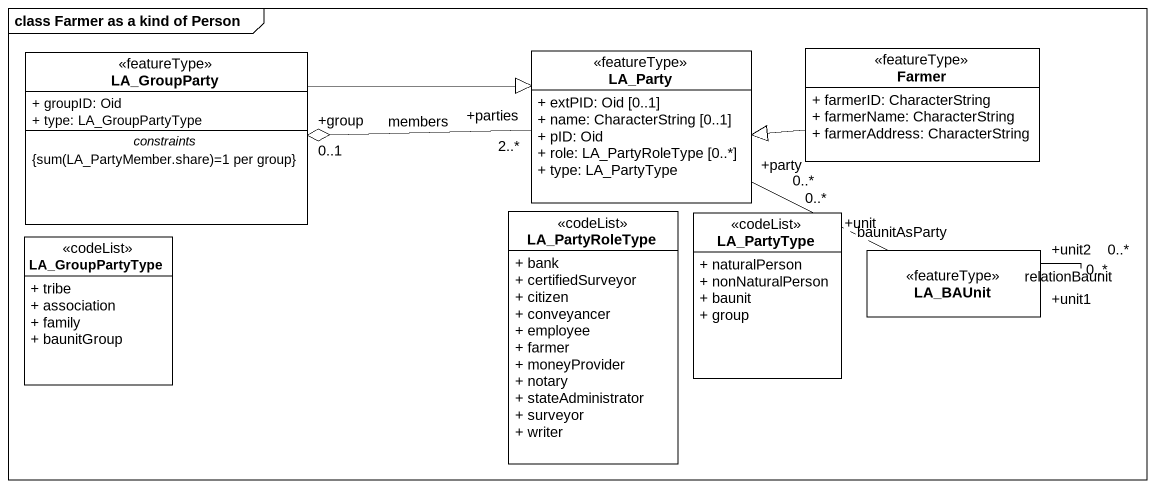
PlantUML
@startuml
mainframe class Farmer as a kind of Person
hide circle
hide empty members
skinparam classAttributeIconSize 0
class LA_GroupParty <<featureType>> #FFFFFF {
  + groupID: Oid
  + type: LA_GroupPartyType
  -- constraints --
  {field} {sum(LA_PartyMember.share)=1 per group}
}
class LA_Party <<featureType>> #FFFFFF {
  + extPID: Oid [0..1]
  + name: CharacterString [0..1]
  + pID: Oid
  + role: LA_PartyRoleType [0..*]
  + type: LA_PartyType
}
class Farmer <<featureType>> #FFFFFF {
  + farmerID: CharacterString
  + farmerName: CharacterString
  + farmerAddress: CharacterString
}
class LA_PartyRoleType <<codeList>> #FFFFFF {
  + bank
  + certifiedSurveyor
  + citizen
  + conveyancer
  + employee
  + farmer
  + moneyProvider
  + notary
  + stateAdministrator
  + surveyor
  + writer
}
class LA_PartyType <<codeList>> #FFFFFF {
  + naturalPerson
  + nonNaturalPerson
  + baunit
  + group
}
class LA_GroupPartyType <<codeList>> #FFFFFF {
  + tribe
  + association
  + family
  + baunitGroup
}
class LA_BAUnit <<featureType>> #FFFFFF
LA_GroupParty "+group\n0..1" o-right- "+parties\n2..*" LA_Party : members
LA_GroupParty -right-|> LA_Party
Farmer -left-|> LA_Party
LA_BAUnit "+unit\n0..*" -left- "+party\n0..*" LA_Party : baunitAsParty
LA_BAUnit "+unit1\n0..*" -- "+unit2\n0..*" LA_BAUnit : relationBaunit
@enduml
